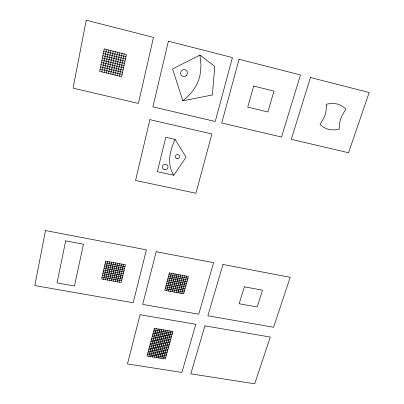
<?xml version="1.0" encoding="UTF-8"?>
<svg xmlns="http://www.w3.org/2000/svg" width="404" height="404" viewBox="0 0 404 404"><rect width="100%" height="100%" fill="white"/><g stroke="black" fill="none" stroke-linecap="round" stroke-linejoin="round"><path stroke-width="0.61" d="M101.848 71.897L106.474 49.49M104.06 72.427L108.706 50.045M106.267 72.962L110.933 50.596M108.469 73.493L113.155 51.151M110.666 74.023L115.377 51.702M112.868 74.553L117.594 52.252M115.059 75.083L119.811 52.803M117.251 75.614L122.023 53.353M119.438 76.144L124.23 53.904M103.581 279.351L107.706 261.479M105.545 279.704L109.691 261.848M107.509 280.058L111.666 262.211M109.469 280.411L113.645 262.58M111.423 280.765L115.62 262.943M113.383 281.113L117.589 263.312M115.332 281.467L119.564 263.676M117.286 281.815L121.528 264.044M119.236 282.169L123.493 264.408M148.884 356.348L156.277 328.669M166.675 290.708L171.336 273.281M150.717 356.641L158.136 328.982M168.569 291.047L173.24 273.634M152.545 356.929L159.989 329.29M170.458 291.39L175.149 273.988M154.373 357.222L161.847 329.603M172.346 291.728L177.048 274.341M156.202 357.515L163.696 329.916M174.23 292.067L178.952 274.695M158.03 357.803L165.544 330.225M176.114 292.405L180.851 275.048M159.848 358.096L167.392 330.538M177.992 292.743L182.744 275.402M161.671 358.383L169.241 330.846M179.876 293.082L184.638 275.75M163.489 358.676L171.084 331.154M181.749 293.42L186.532 276.104M175.083 139.385C171.038 148.142 168.109 158.161 170.544 167.786A28.113 26.972 -29.1 0 0 172.745 173.452L173.771 175.215L186.087 157.207L175.083 139.385L165.797 137.284L157.338 171.675L173.771 175.215M182.835 100.788C188.784 96.142 193.96 90.355 197.187 83.487A39.143 38.239 89.8 0 0 200.081 74.811L201.005 65.342L199.924 55.045L172.564 69.008L182.835 100.788L212.378 94.996L214.776 66.372L199.924 55.045M147.475 354.449L165.746 357.368M149.192 348.001L167.524 350.965M148.763 349.617L167.079 352.571M148.334 351.233L166.635 354.172M147.904 352.844L166.19 355.772M150.485 343.127L168.862 346.132M150.056 344.753L168.412 347.743M149.621 346.38L167.968 349.359M152.227 336.593L170.66 339.643M151.788 338.234L170.21 341.269M151.354 339.87L169.761 342.895M150.919 341.501L169.311 344.511M153.54 331.659L172.018 334.744M153.101 333.31L171.564 336.381M152.662 334.951L171.109 338.012M153.98 330.007L172.468 333.108M102.02 277.225L121.604 280.76M165.241 288.638L184.103 292.041M103.247 271.882L122.882 275.462M166.63 283.431L185.532 286.875M102.838 273.67L122.452 277.23M166.165 285.168L185.052 288.602M102.429 275.447L122.028 278.997M165.706 286.906L184.578 290.325M104.479 266.514L124.164 270.13M168.024 278.194L186.971 281.679M104.07 268.306L123.735 271.912M167.559 279.942L186.491 283.416M103.656 270.099L123.306 273.69M167.094 281.689L186.012 285.148M105.308 262.913L125.028 266.559M168.958 274.69L187.936 278.199M104.894 264.716L124.594 268.347M168.488 276.442L187.456 279.942M101.01 64.685L123.058 70.054M100.551 66.918L122.579 72.266M100.096 69.14L122.099 74.467M101.929 60.211L124.018 65.62M101.47 62.448L123.538 67.842M103.313 53.459L125.467 58.934M102.848 55.717L124.982 61.166M102.389 57.964L124.503 63.398M103.778 51.202L125.952 56.691M326.599 105.565L325.811 112.292A29.184 26.785 -52.4 0 1 324.165 117.387L320.008 124.568L323.129 126.977L326.472 128.669A21.942 19.71 -52 0 0 331.27 129.825L335.133 129.871L339.224 129.209L339.38 125.184L340.047 121.261A28.841 25.417 -49.8 0 1 341.728 116.201L345.96 108.984L342.86 106.53L339.517 104.782A21.665 19.503 -49.6 0 0 334.669 103.575L330.745 103.51L326.589 104.171L326.599 105.565M45.49 230.548L34.83 285.583L133.168 302.753L146.415 249.844L45.49 230.548M86.229 20.2L73.073 88.128L138.415 103.454L153.475 37.385L86.229 20.2M104.242 48.934L99.642 71.362L121.624 76.669L126.437 54.449L104.242 48.934M65.695 240.865L57.045 282.921L74.452 285.992L83.456 244.223L65.695 240.865M105.722 261.11L101.616 278.997L121.18 282.517L125.457 264.772L105.722 261.11M149.884 119.665L135.557 180.477L195.935 193.238L211.883 133.961L149.884 119.665M168.377 41.198L152.904 106.858L215.236 121.483L232.431 57.57L168.377 41.198M140.052 314.741L127.457 363.948L181.901 372.443L195.809 324.296L140.052 314.741M156.181 251.712L142.693 304.414L198.723 314.196L213.6 262.691L156.181 251.712M154.419 328.356L147.046 356.055L165.307 358.964L172.922 331.467L154.419 328.356M169.422 272.927L164.781 290.365L183.623 293.759L188.421 276.452L169.422 272.927M239.087 59.272L221.72 123.003L281.522 137.032L300.455 74.957L239.087 59.272M253.712 86.067L247.743 107.121L267.847 111.974L273.988 91.107L253.712 86.067M204.919 325.856L190.804 373.831L254.717 383.8L270.296 337.057L204.919 325.856M222.978 264.484L207.878 315.797L273.564 327.26L290.203 277.336L222.978 264.484M244.359 286.83L239.123 303.747L257.131 306.989L262.509 290.198L244.359 286.83M310.454 77.512L291.274 139.319L348.566 152.762L369.17 92.516L310.454 77.512M164.489 169.624A2.838 2.737 -15.6 0 0 167.958 166.211A2.838 2.737 -15.6 0 0 163.231 165.054A2.838 2.737 -15.6 0 0 164.489 169.624M186.254 75.593A3.485 3.389 -76.2 0 0 185.037 69.72A3.485 3.389 -76.2 0 0 180.664 73.801A3.485 3.389 -76.2 0 0 186.254 75.593M177.058 158.666A2.136 2.065 -22.8 0 0 179.487 155.914A2.136 2.065 -22.8 0 0 175.881 155.287A2.136 2.065 -22.8 0 0 177.058 158.666"/></g></svg>
